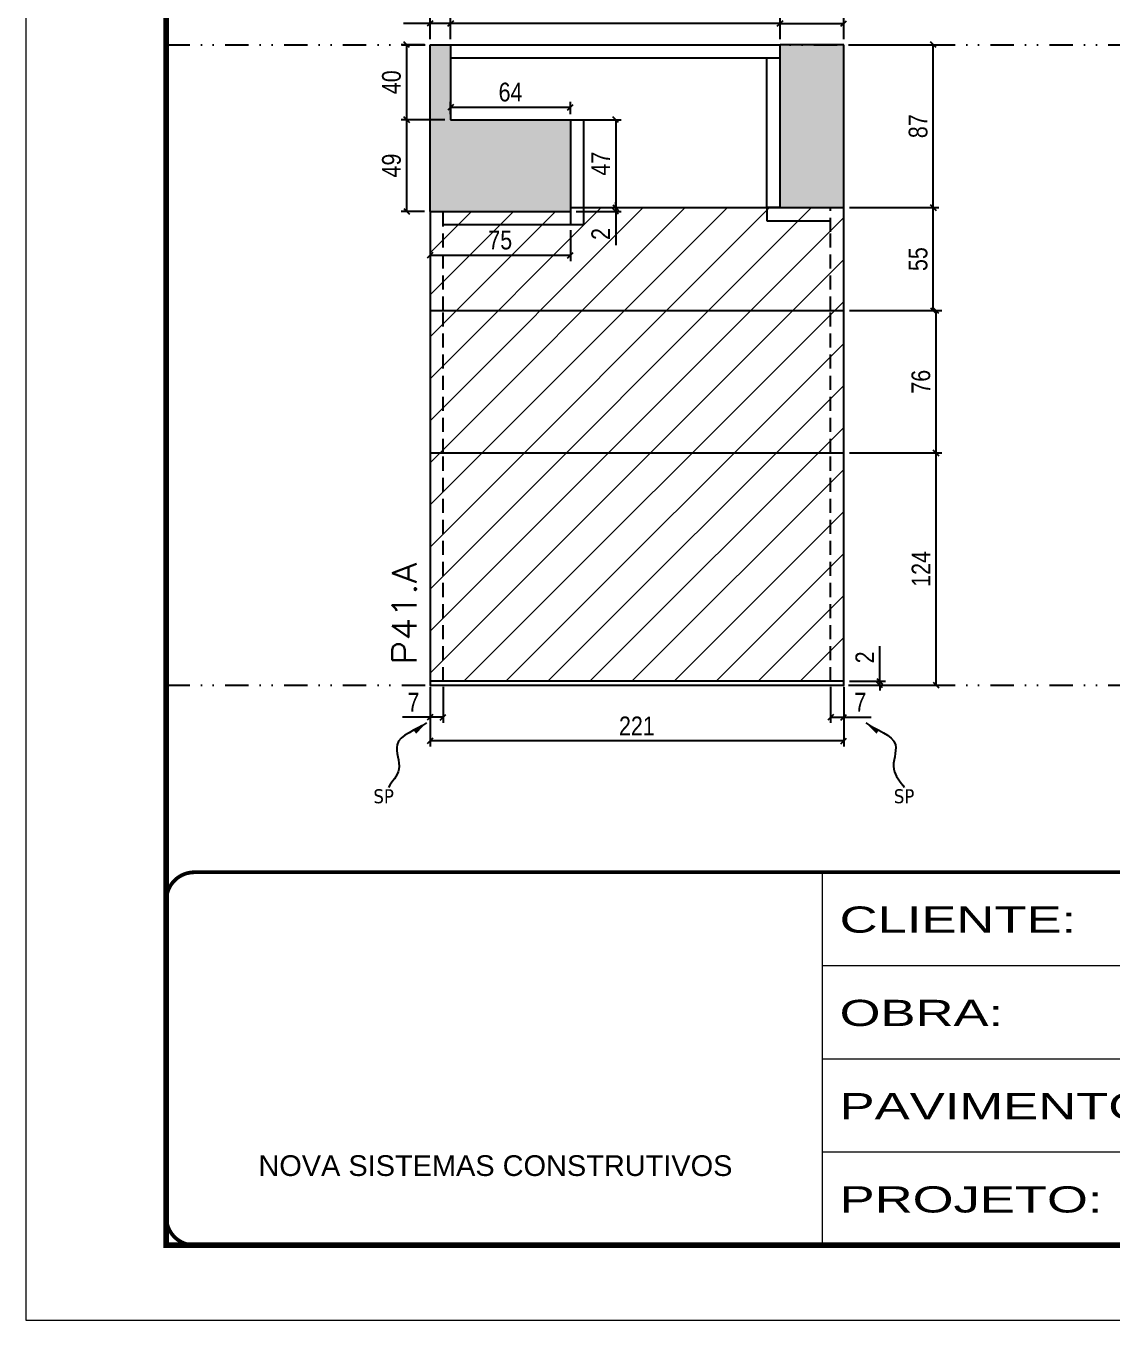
# Model space of a CAD drawing. Extents: x 14400 to 27878, y -21631 to 6985.
# Drawn here: x 17583 to 18164, y -7848 to -7157 of the extents above; entities that cross this region are included whole.
import ezdxf

# ---------------------------------------------------------------- set-up
doc = ezdxf.new("R2010")
doc.units = 0
for name, pattern in [('CONTINUO', [0]), ('DASHED', [0.75, 0.5, -0.25]), ('DIVIDE2', [0.625, 0.25, -0.125, 0, -0.125, 0, -0.125]), ('HIDDEN', [0.375, 0.25, -0.125])]:
    doc.linetypes.add(name, pattern=pattern)
for name, color, linetype in [('COTA', 241, 'Continuous'), ('Nível', 160, 'Continuous'), ('Painéis', 200, 'Continuous'), ('SARR_2.2x7', 40, 'Continuous'), ('Sarrafo de Pressão', 42, 'HIDDEN'), ('texto', 7, 'Continuous')]:
    doc.layers.add(name, color=color, linetype=linetype)
for name, color, linetype, lineweight in [('Folhas', 255, 'Continuous', 9), ('Hachura', 251, 'Continuous', 9), ('SARRAFO DE PRESSAO', 251, 'DASHED', 9), ('Texto Seção', 7, 'Continuous', 15)]:
    doc.layers.add(name, color=color, linetype=linetype, lineweight=lineweight)
doc.styles.add('ARIAL', font='arial.ttf')
doc.styles.add('COTA TECNICA', font='techl___.ttf', dxfattribs={"height": 10})
doc.styles.add('COTA TECNICA-50', font='techl___.ttf', dxfattribs={"height": 10})
doc.styles.add('REGUA-120', font='ROMANS.shx', dxfattribs={"height": 15})
doc.styles.get("Standard").update_dxf_attribs({"font": 'arial.ttf'})
doc.styles.add('Tecnologia', font='')
doc.styles.get('Tecnologia').set_extended_font_data('Forgotten Futurist')
doc.dimstyles.new('COTA PAINEL-50', dxfattribs={"dimtxt": 10, "dimasz": 3, "dimexe": 3, "dimexo": 3, "dimgap": 3, "dimtad": 1, "dimdec": 1, "dimzin": 12, "dimdsep": 46, "dimtxsty": 'COTA TECNICA-50', "dimblk1": 'OBLIQUE', "dimblk2": 'OBLIQUE', "dimsah": 1, "dimcen": 0.9, "dimclrd": 4, "dimclre": 4, "dimclrt": 240, "dimadec": 1, "dimazin": 3, "dimtfac": 1, "dimtdec": 1, "dimtmove": 0, "dimatfit": 3, "dimfxl": 1, "dimtolj": 1, "dimtzin": 12, "dimarcsym": 0})
doc.dimstyles.new('PAINEL', dxfattribs={"dimtxt": 10, "dimasz": 3, "dimexe": 3, "dimexo": 3, "dimgap": 3, "dimtad": 1, "dimdec": 1, "dimzin": 12, "dimdsep": 46, "dimtxsty": 'COTA TECNICA', "dimblk1": 'OBLIQUE', "dimblk2": 'OBLIQUE', "dimsah": 1, "dimcen": 0.9, "dimclrd": 4, "dimclre": 4, "dimclrt": 240, "dimadec": 1, "dimazin": 3, "dimtfac": 1, "dimtdec": 1, "dimtmove": 0, "dimatfit": 3, "dimfxl": 1, "dimtolj": 1, "dimtzin": 12, "dimarcsym": 0})
doc.dimstyles.get("Standard").update_dxf_attribs({"dimtxt": 0.18, "dimasz": 0.18, "dimexe": 0.18, "dimexo": 0.0625, "dimgap": 0.09, "dimtad": 0, "dimtih": 1, "dimtoh": 1, "dimdec": 4, "dimzin": 0, "dimdsep": 46, "dimtxsty": 'Standard', "dimcen": 0.09, "dimadec": 0, "dimazin": 0, "dimtfac": 1, "dimtdec": 4, "dimtofl": 0, "dimtmove": 0, "dimatfit": 3, "dimfxl": 1, "dimtolj": 1, "dimtzin": 0, "dimarcsym": 0})

# ---------------------------------------------------------------- blocks, each defined once
blk = doc.blocks.new('9999999999')
at = {"color": 30, "linetype": 'CONTINUO'}
for p, q in [((98564.56, 34230.21), (98564.56, 34429.45)), ((98564.56, 34379.64), (99583.98, 34379.64)), ((98564.56, 34329.83), (99487.98, 34329.83)), ((98564.56, 34280.02), (99487.98, 34280.02))]:
    blk.add_line(p, q, dxfattribs=at)
at = {"color": 30, "linetype": 'CONTINUO', "const_width": 2}
blk.add_lwpolyline([(99583.98, 34230.21), (99583.98, 34414.45, 0.414214), (99568.98, 34429.45), (98228.98, 34429.45, 0.414214), (98213.98, 34414.45), (98213.98, 34245.21, 0.414214), (98228.98, 34230.21), (99583.98, 34230.21)], format="xyb", dxfattribs=at)
at = {"layer": 'Folhas'}
blk.add_lwpolyline([(98138.98, 34190.21), (99623.98, 34190.21), (99623.98, 35240.21), (98138.98, 35240.21)], close=True, dxfattribs=at)
at = {"layer": 'Folhas', "color": 30, "const_width": 3}
blk.add_lwpolyline([(98213.98, 34230.21), (99583.98, 34230.21), (99583.98, 35200.21), (98213.98, 35200.21)], close=True, dxfattribs=at)
at = {"color": 7, "linetype": 'Continuous', "ltscale": 5, "style": 'ARIAL'}
blk.add_text('NOVA SISTEMAS CONSTRUTIVOS', height=11.0592, dxfattribs=at).set_placement((98263.19, 34267.21))
at = {"layer": 'Folhas', "color": 7, "style": 'Tecnologia', "width": 1.5}
for s, p in [('CLIENTE:', (98573.65, 34397.17)), ('OBRA:', (98573.65, 34347.31)), ('PAVIMENTO:', (98573.65, 34297.5)), ('PROJETO:', (98573.65, 34247.69))]:
    blk.add_text(s, height=14, dxfattribs=at).set_placement(p)
blk = doc.blocks.new('_Oblique')
at = {"color": 0, "linetype": 'ByBlock', "lineweight": -2}
blk.add_line((-0.5, -0.5), (0.5, 0.5), dxfattribs=at)
blk = doc.blocks.new('*D2389')
at = {"layer": 'COTA', "color": 4, "lineweight": -2, "transparency": 16777216}
for p, q in [((17799.35, -7509.89), (17799.35, -7541.79)), ((18020.35, -7509.89), (18020.35, -7541.79)), ((18020.35, -7538.79), (17799.35, -7538.79))]:
    blk.add_line(p, q, dxfattribs=at)
at = {"layer": 'Defpoints', "color": 0, "transparency": 16777216}
for p in [(17799.35, -7506.89), (18020.35, -7506.89), (17799.35, -7538.79)]:
    blk.add_point(p, dxfattribs=at)
at = {"layer": 'COTA', "color": 4, "lineweight": -2, "transparency": 16777216, "xscale": 3, "yscale": 3, "zscale": 3, "rotation": 180}
blk.add_blockref('_Oblique', (17799.35, -7538.79), dxfattribs=at)
at = {"layer": 'COTA', "color": 4, "lineweight": -2, "transparency": 16777216, "xscale": 3, "yscale": 3, "zscale": 3}
blk.add_blockref('_Oblique', (18020.35, -7538.79), dxfattribs=at)
at = {"layer": 'COTA', "color": 240, "transparency": 16777216, "insert": (17909.85, -7530.73), "char_height": 10, "attachment_point": 5, "style": 'COTA TECNICA'}
blk.add_mtext('\\A1;221', dxfattribs=at)
blk = doc.blocks.new('*D2390')
at = {"layer": 'COTA', "color": 4, "lineweight": -2, "transparency": 16777216}
for p, q in [((18013.35, -7509.89), (18013.35, -7529.13)), ((18020.35, -7511.89), (18020.35, -7529.13)), ((18013.35, -7526.13), (18020.35, -7526.13)), ((18020.35, -7526.13), (18035.08, -7526.13))]:
    blk.add_line(p, q, dxfattribs=at)
at = {"layer": 'Defpoints', "color": 0, "transparency": 16777216}
for p in [(18013.35, -7506.89), (18020.35, -7508.89), (18020.35, -7526.13)]:
    blk.add_point(p, dxfattribs=at)
at = {"layer": 'COTA', "color": 4, "lineweight": -2, "transparency": 16777216, "xscale": 3, "yscale": 3, "zscale": 3, "rotation": 180}
blk.add_blockref('_Oblique', (18013.35, -7526.13), dxfattribs=at)
at = {"layer": 'COTA', "color": 4, "lineweight": -2, "transparency": 16777216, "xscale": 3, "yscale": 3, "zscale": 3}
blk.add_blockref('_Oblique', (18020.35, -7526.13), dxfattribs=at)
at = {"layer": 'COTA', "color": 240, "transparency": 16777216, "insert": (18029.21, -7518.06), "char_height": 10, "attachment_point": 5, "style": 'COTA TECNICA-50'}
blk.add_mtext('\\A1;7', dxfattribs=at)
blk = doc.blocks.new('*D2391')
at = {"layer": 'COTA', "color": 4, "lineweight": -2, "transparency": 16777216}
for p, q in [((17799.35, -7511.89), (17799.35, -7529.13)), ((17806.35, -7509.89), (17806.35, -7529.13)), ((17799.35, -7526.13), (17784.62, -7526.13)), ((17806.35, -7526.13), (17799.35, -7526.13))]:
    blk.add_line(p, q, dxfattribs=at)
at = {"layer": 'Defpoints', "color": 0, "transparency": 16777216}
for p in [(17806.35, -7506.89), (17799.35, -7508.89), (17799.35, -7526.13)]:
    blk.add_point(p, dxfattribs=at)
at = {"layer": 'COTA', "color": 4, "lineweight": -2, "transparency": 16777216, "xscale": 3, "yscale": 3, "zscale": 3, "rotation": 180}
blk.add_blockref('_Oblique', (17799.35, -7526.13), dxfattribs=at)
at = {"layer": 'COTA', "color": 4, "lineweight": -2, "transparency": 16777216, "xscale": 3, "yscale": 3, "zscale": 3}
blk.add_blockref('_Oblique', (17806.35, -7526.13), dxfattribs=at)
at = {"layer": 'COTA', "color": 240, "transparency": 16777216, "insert": (17790.48, -7518.06), "char_height": 10, "attachment_point": 5, "style": 'COTA TECNICA-50'}
blk.add_mtext('\\A1;7', dxfattribs=at)
blk = doc.blocks.new('*D2392')
at = {"layer": 'COTA', "color": 4, "lineweight": -2, "transparency": 16777216}
for p, q in [((18039.6, -7506.89), (18039.6, -7488.09)), ((18023.35, -7506.89), (18042.6, -7506.89)), ((18039.6, -7508.89), (18039.6, -7506.89)), ((18023.35, -7508.89), (18042.6, -7508.89)), ((18039.6, -7508.89), (18039.6, -7511.89))]:
    blk.add_line(p, q, dxfattribs=at)
at = {"layer": 'Defpoints', "color": 0, "transparency": 16777216}
for p in [(18020.35, -7506.89), (18020.35, -7508.89), (18039.6, -7508.89)]:
    blk.add_point(p, dxfattribs=at)
at = {"layer": 'COTA', "color": 4, "lineweight": -2, "transparency": 16777216, "xscale": 3, "yscale": 3, "zscale": 3}
for p, rotation in [((18039.6, -7506.89), 270), ((18039.6, -7508.89), 90)]:
    blk.add_blockref('_Oblique', p, dxfattribs=dict(at, rotation=rotation))
at = {"layer": 'COTA', "color": 240, "transparency": 16777216, "insert": (18031.6, -7494.14), "char_height": 10, "attachment_point": 5, "rotation": 90, "style": 'COTA TECNICA-50'}
blk.add_mtext('\\A1;2', dxfattribs=at)
blk = doc.blocks.new('*D2393')
at = {"layer": 'COTA', "color": 4, "linetype": 'ByBlock', "lineweight": -2, "transparency": 16777216}
for p, q in [((18023.35, -7384.89), (18072.71, -7384.89)), ((18069.71, -7508.89), (18069.71, -7384.89)), ((18023.35, -7508.89), (18072.71, -7508.89))]:
    blk.add_line(p, q, dxfattribs=at)
at = {"layer": 'Defpoints', "color": 0, "linetype": 'ByBlock', "transparency": 16777216}
for p in [(18020.35, -7384.89), (18069.71, -7384.89), (18020.35, -7508.89)]:
    blk.add_point(p, dxfattribs=at)
at = {"layer": 'COTA', "color": 4, "linetype": 'ByBlock', "lineweight": -2, "transparency": 16777216, "xscale": 3, "yscale": 3, "zscale": 3}
for p, rotation in [((18069.71, -7384.89), 90), ((18069.71, -7508.89), 270)]:
    blk.add_blockref('_Oblique', p, dxfattribs=dict(at, rotation=rotation))
at = {"layer": 'COTA', "color": 240, "linetype": 'ByBlock', "transparency": 16777216, "insert": (18061.64, -7446.89), "char_height": 10, "attachment_point": 5, "rotation": 90, "style": 'COTA TECNICA'}
blk.add_mtext('\\A1;124', dxfattribs=at)
blk = doc.blocks.new('*D2394')
at = {"layer": 'COTA', "color": 4, "linetype": 'ByBlock', "lineweight": -2, "transparency": 16777216}
for p, q in [((18023.35, -7384.89), (18072.71, -7384.89)), ((18069.71, -7508.89), (18069.71, -7384.89)), ((18023.35, -7508.89), (18072.71, -7508.89))]:
    blk.add_line(p, q, dxfattribs=at)
at = {"layer": 'Defpoints', "color": 0, "linetype": 'ByBlock', "transparency": 16777216}
for p in [(18020.35, -7384.89), (18069.71, -7384.89), (18020.35, -7508.89)]:
    blk.add_point(p, dxfattribs=at)
at = {"layer": 'COTA', "color": 4, "linetype": 'ByBlock', "lineweight": -2, "transparency": 16777216, "xscale": 3, "yscale": 3, "zscale": 3}
for p, rotation in [((18069.71, -7384.89), 90), ((18069.71, -7508.89), 270)]:
    blk.add_blockref('_Oblique', p, dxfattribs=dict(at, rotation=rotation))
at = {"layer": 'COTA', "color": 240, "linetype": 'ByBlock', "transparency": 16777216, "insert": (18061.64, -7446.89), "char_height": 10, "attachment_point": 5, "rotation": 90, "style": 'COTA TECNICA'}
blk.add_mtext('\\A1;124', dxfattribs=at)
blk = doc.blocks.new('*D2395')
at = {"layer": 'COTA', "color": 4, "lineweight": -2, "transparency": 16777216}
for p, q in [((18023.35, -7308.89), (18072.71, -7308.89)), ((18069.71, -7384.89), (18069.71, -7308.89)), ((18023.35, -7384.89), (18072.71, -7384.89))]:
    blk.add_line(p, q, dxfattribs=at)
at = {"layer": 'Defpoints', "color": 0, "transparency": 16777216}
for p in [(18020.35, -7308.89), (18069.71, -7308.89), (18020.35, -7384.89)]:
    blk.add_point(p, dxfattribs=at)
at = {"layer": 'COTA', "color": 4, "lineweight": -2, "transparency": 16777216, "xscale": 3, "yscale": 3, "zscale": 3}
for p, rotation in [((18069.71, -7308.89), 90), ((18069.71, -7384.89), 270)]:
    blk.add_blockref('_Oblique', p, dxfattribs=dict(at, rotation=rotation))
at = {"layer": 'COTA', "color": 240, "transparency": 16777216, "insert": (18061.61, -7346.89), "char_height": 10, "attachment_point": 5, "rotation": 90, "style": 'COTA TECNICA'}
blk.add_mtext('\\A1;76', dxfattribs=at)
blk = doc.blocks.new('*D2398')
at = {"layer": 'COTA', "color": 4, "lineweight": -2, "transparency": 16777216}
for p, q in [((17799.35, -7155.51), (17785.26, -7155.51)), ((17799.35, -7163.89), (17799.35, -7152.51)), ((17810.35, -7155.51), (17799.35, -7155.51)), ((17810.35, -7163.89), (17810.35, -7152.51))]:
    blk.add_line(p, q, dxfattribs=at)
at = {"layer": 'Defpoints', "color": 0, "transparency": 16777216}
for p in [(17799.35, -7155.51), (17799.35, -7166.89), (17810.35, -7166.89)]:
    blk.add_point(p, dxfattribs=at)
at = {"layer": 'COTA', "color": 4, "lineweight": -2, "transparency": 16777216, "xscale": 3, "yscale": 3, "zscale": 3, "rotation": 180}
blk.add_blockref('_Oblique', (17799.35, -7155.51), dxfattribs=at)
at = {"layer": 'COTA', "color": 4, "lineweight": -2, "transparency": 16777216, "xscale": 3, "yscale": 3, "zscale": 3}
blk.add_blockref('_Oblique', (17810.35, -7155.51), dxfattribs=at)
at = {"layer": 'COTA', "color": 240, "transparency": 16777216, "insert": (17790.8, -7147.45), "char_height": 10, "attachment_point": 5, "style": 'COTA TECNICA'}
blk.add_mtext('\\A1;11', dxfattribs=at)
blk = doc.blocks.new('*D2399')
at = {"layer": 'COTA', "color": 4, "lineweight": -2, "transparency": 16777216}
for p, q in [((17807.35, -7206.89), (17783.88, -7206.89)), ((17786.88, -7255.89), (17786.88, -7206.89)), ((17796.35, -7255.89), (17783.88, -7255.89))]:
    blk.add_line(p, q, dxfattribs=at)
at = {"layer": 'Defpoints', "color": 0, "transparency": 16777216}
for p in [(17786.88, -7206.89), (17810.35, -7206.89), (17799.35, -7255.89)]:
    blk.add_point(p, dxfattribs=at)
at = {"layer": 'COTA', "color": 4, "lineweight": -2, "transparency": 16777216, "xscale": 3, "yscale": 3, "zscale": 3}
for p, rotation in [((17786.88, -7206.89), 90), ((17786.88, -7255.89), 270)]:
    blk.add_blockref('_Oblique', p, dxfattribs=dict(at, rotation=rotation))
at = {"layer": 'COTA', "color": 240, "transparency": 16777216, "insert": (17778.78, -7231.39), "char_height": 10, "attachment_point": 5, "rotation": 90, "style": 'COTA TECNICA'}
blk.add_mtext('\\A1;49', dxfattribs=at)
blk = doc.blocks.new('*D2400')
at = {"layer": 'COTA', "color": 4, "lineweight": -2, "transparency": 16777216}
for p, q in [((17796.35, -7166.89), (17783.88, -7166.89)), ((17786.88, -7206.89), (17786.88, -7166.89)), ((17807.35, -7206.89), (17783.88, -7206.89))]:
    blk.add_line(p, q, dxfattribs=at)
at = {"layer": 'Defpoints', "color": 0, "transparency": 16777216}
for p in [(17786.88, -7166.89), (17799.35, -7166.89), (17810.35, -7206.89)]:
    blk.add_point(p, dxfattribs=at)
at = {"layer": 'COTA', "color": 4, "lineweight": -2, "transparency": 16777216, "xscale": 3, "yscale": 3, "zscale": 3}
for p, rotation in [((17786.88, -7166.89), 90), ((17786.88, -7206.89), 270)]:
    blk.add_blockref('_Oblique', p, dxfattribs=dict(at, rotation=rotation))
at = {"layer": 'COTA', "color": 240, "transparency": 16777216, "insert": (17778.78, -7186.89), "char_height": 10, "attachment_point": 5, "rotation": 90, "style": 'COTA TECNICA'}
blk.add_mtext('\\A1;40', dxfattribs=at)
blk = doc.blocks.new('*D2401')
at = {"layer": 'COTA', "color": 4, "lineweight": -2, "transparency": 16777216}
for p, q in [((17799.35, -7258.89), (17799.35, -7282.39)), ((17874.35, -7265.89), (17874.35, -7282.39)), ((17874.35, -7279.39), (17799.35, -7279.39))]:
    blk.add_line(p, q, dxfattribs=at)
at = {"layer": 'Defpoints', "color": 0, "transparency": 16777216}
for p in [(17799.35, -7255.89), (17874.35, -7262.89), (17799.35, -7279.39)]:
    blk.add_point(p, dxfattribs=at)
at = {"layer": 'COTA', "color": 4, "lineweight": -2, "transparency": 16777216, "xscale": 3, "yscale": 3, "zscale": 3, "rotation": 180}
blk.add_blockref('_Oblique', (17799.35, -7279.39), dxfattribs=at)
at = {"layer": 'COTA', "color": 4, "lineweight": -2, "transparency": 16777216, "xscale": 3, "yscale": 3, "zscale": 3}
blk.add_blockref('_Oblique', (17874.35, -7279.39), dxfattribs=at)
at = {"layer": 'COTA', "color": 240, "transparency": 16777216, "insert": (17836.85, -7271.28), "char_height": 10, "attachment_point": 5, "style": 'COTA TECNICA'}
blk.add_mtext('\\A1;75', dxfattribs=at)
blk = doc.blocks.new('*D2396')
at = {"layer": 'COTA', "color": 4, "lineweight": -2, "transparency": 16777216}
for p, q in [((17986.35, -7163.89), (17986.35, -7152.51)), ((17986.35, -7155.51), (18020.35, -7155.51)), ((18020.35, -7163.89), (18020.35, -7152.51))]:
    blk.add_line(p, q, dxfattribs=at)
at = {"layer": 'Defpoints', "color": 0, "transparency": 16777216}
for p in [(18020.35, -7155.51), (17986.35, -7166.89), (18020.35, -7166.89)]:
    blk.add_point(p, dxfattribs=at)
at = {"layer": 'COTA', "color": 4, "lineweight": -2, "transparency": 16777216, "xscale": 3, "yscale": 3, "zscale": 3, "rotation": 180}
blk.add_blockref('_Oblique', (17986.35, -7155.51), dxfattribs=at)
at = {"layer": 'COTA', "color": 4, "lineweight": -2, "transparency": 16777216, "xscale": 3, "yscale": 3, "zscale": 3}
blk.add_blockref('_Oblique', (18020.35, -7155.51), dxfattribs=at)
at = {"layer": 'COTA', "color": 240, "transparency": 16777216, "insert": (18003.35, -7147.29), "char_height": 10, "attachment_point": 5, "style": 'COTA TECNICA'}
blk.add_mtext('\\A1;34', dxfattribs=at)
blk = doc.blocks.new('*D2397')
at = {"layer": 'COTA', "color": 4, "lineweight": -2, "transparency": 16777216}
for p, q in [((17877.35, -7206.89), (17901.54, -7206.89)), ((17898.54, -7206.89), (17898.54, -7253.89)), ((17877.35, -7253.89), (17901.54, -7253.89))]:
    blk.add_line(p, q, dxfattribs=at)
at = {"layer": 'Defpoints', "color": 0, "transparency": 16777216}
for p in [(17874.35, -7206.89), (17874.35, -7253.89), (17898.54, -7253.89)]:
    blk.add_point(p, dxfattribs=at)
at = {"layer": 'COTA', "color": 4, "lineweight": -2, "transparency": 16777216, "xscale": 3, "yscale": 3, "zscale": 3}
for p, rotation in [((17898.54, -7206.89), 90), ((17898.54, -7253.89), 270)]:
    blk.add_blockref('_Oblique', p, dxfattribs=dict(at, rotation=rotation))
at = {"layer": 'COTA', "color": 240, "transparency": 16777216, "insert": (17890.47, -7230.39), "char_height": 10, "attachment_point": 5, "rotation": 90, "style": 'COTA TECNICA'}
blk.add_mtext('\\A1;47', dxfattribs=at)
blk = doc.blocks.new('*D2402')
at = {"layer": 'COTA', "color": 4, "lineweight": -2, "transparency": 16777216}
for p, q in [((18023.35, -7253.89), (18071.21, -7253.89)), ((18068.21, -7308.89), (18068.21, -7253.89)), ((18023.35, -7308.89), (18071.21, -7308.89))]:
    blk.add_line(p, q, dxfattribs=at)
at = {"layer": 'Defpoints', "color": 0, "transparency": 16777216}
for p in [(18020.35, -7253.89), (18068.21, -7253.89), (18020.35, -7308.89)]:
    blk.add_point(p, dxfattribs=at)
at = {"layer": 'COTA', "color": 4, "lineweight": -2, "transparency": 16777216, "xscale": 3, "yscale": 3, "zscale": 3}
for p, rotation in [((18068.21, -7253.89), 90), ((18068.21, -7308.89), 270)]:
    blk.add_blockref('_Oblique', p, dxfattribs=dict(at, rotation=rotation))
at = {"layer": 'COTA', "color": 240, "transparency": 16777216, "insert": (18060.1, -7281.39), "char_height": 10, "attachment_point": 5, "rotation": 90, "style": 'COTA TECNICA'}
blk.add_mtext('\\A1;55', dxfattribs=at)
blk = doc.blocks.new('*D2403')
at = {"layer": 'COTA', "color": 4, "lineweight": -2, "transparency": 16777216}
for p, q in [((18023.35, -7166.89), (18071.21, -7166.89)), ((18068.21, -7253.89), (18068.21, -7166.89)), ((18023.35, -7253.89), (18071.21, -7253.89))]:
    blk.add_line(p, q, dxfattribs=at)
at = {"layer": 'Defpoints', "color": 0, "transparency": 16777216}
for p in [(18020.35, -7166.89), (18068.21, -7166.89), (18020.35, -7253.89)]:
    blk.add_point(p, dxfattribs=at)
at = {"layer": 'COTA', "color": 4, "lineweight": -2, "transparency": 16777216, "xscale": 3, "yscale": 3, "zscale": 3}
for p, rotation in [((18068.21, -7166.89), 90), ((18068.21, -7253.89), 270)]:
    blk.add_blockref('_Oblique', p, dxfattribs=dict(at, rotation=rotation))
at = {"layer": 'COTA', "color": 240, "transparency": 16777216, "insert": (18060.12, -7210.39), "char_height": 10, "attachment_point": 5, "rotation": 90, "style": 'COTA TECNICA'}
blk.add_mtext('\\A1;87', dxfattribs=at)
blk = doc.blocks.new('*D2404')
at = {"layer": 'COTA', "color": 4, "lineweight": -2, "transparency": 16777216}
for p, q in [((17810.35, -7163.89), (17810.35, -7152.51)), ((17986.35, -7155.51), (17810.35, -7155.51)), ((17986.35, -7163.89), (17986.35, -7152.51))]:
    blk.add_line(p, q, dxfattribs=at)
at = {"layer": 'Defpoints', "color": 0, "transparency": 16777216}
for p in [(17810.35, -7155.51), (17810.35, -7166.89), (17986.35, -7166.89)]:
    blk.add_point(p, dxfattribs=at)
at = {"layer": 'COTA', "color": 4, "lineweight": -2, "transparency": 16777216, "xscale": 3, "yscale": 3, "zscale": 3, "rotation": 180}
blk.add_blockref('_Oblique', (17810.35, -7155.51), dxfattribs=at)
at = {"layer": 'COTA', "color": 4, "lineweight": -2, "transparency": 16777216, "xscale": 3, "yscale": 3, "zscale": 3}
blk.add_blockref('_Oblique', (17986.35, -7155.51), dxfattribs=at)
at = {"layer": 'COTA', "color": 240, "transparency": 16777216, "insert": (17898.35, -7147.41), "char_height": 10, "attachment_point": 5, "style": 'COTA TECNICA'}
blk.add_mtext('\\A1;176', dxfattribs=at)
blk = doc.blocks.new('*D2405')
at = {"layer": 'COTA', "color": 4, "lineweight": -2, "transparency": 16777216}
for p, q in [((17810.35, -7203.89), (17810.35, -7197.31)), ((17874.35, -7203.89), (17874.35, -7197.31)), ((17874.35, -7200.31), (17810.35, -7200.31))]:
    blk.add_line(p, q, dxfattribs=at)
at = {"layer": 'Defpoints', "color": 0, "transparency": 16777216}
for p in [(17810.35, -7200.31), (17810.35, -7206.89), (17874.35, -7206.89)]:
    blk.add_point(p, dxfattribs=at)
at = {"layer": 'COTA', "color": 4, "lineweight": -2, "transparency": 16777216, "xscale": 3, "yscale": 3, "zscale": 3, "rotation": 180}
blk.add_blockref('_Oblique', (17810.35, -7200.31), dxfattribs=at)
at = {"layer": 'COTA', "color": 4, "lineweight": -2, "transparency": 16777216, "xscale": 3, "yscale": 3, "zscale": 3}
blk.add_blockref('_Oblique', (17874.35, -7200.31), dxfattribs=at)
at = {"layer": 'COTA', "color": 240, "transparency": 16777216, "insert": (17842.35, -7192.2), "char_height": 10, "attachment_point": 5, "style": 'COTA TECNICA'}
blk.add_mtext('\\A1;64', dxfattribs=at)
blk = doc.blocks.new('*D2406')
at = {"layer": 'COTA', "color": 4, "lineweight": -2, "transparency": 16777216}
for p, q in [((17898.54, -7253.89), (17898.54, -7250.89)), ((17877.35, -7253.89), (17901.54, -7253.89)), ((17877.35, -7255.89), (17901.54, -7255.89)), ((17898.54, -7253.89), (17898.54, -7255.89)), ((17898.54, -7255.89), (17898.54, -7274))]:
    blk.add_line(p, q, dxfattribs=at)
at = {"layer": 'Defpoints', "color": 0, "transparency": 16777216}
for p in [(17874.35, -7253.89), (17874.35, -7255.89), (17898.54, -7255.89)]:
    blk.add_point(p, dxfattribs=at)
at = {"layer": 'COTA', "color": 4, "lineweight": -2, "transparency": 16777216, "xscale": 3, "yscale": 3, "zscale": 3}
for p, rotation in [((17898.54, -7253.89), 270), ((17898.54, -7255.89), 90)]:
    blk.add_blockref('_Oblique', p, dxfattribs=dict(at, rotation=rotation))
at = {"layer": 'COTA', "color": 240, "transparency": 16777216, "insert": (17890.54, -7267.95), "char_height": 10, "attachment_point": 5, "rotation": 90, "style": 'COTA TECNICA'}
blk.add_mtext('\\A1;2', dxfattribs=at)

msp = doc.modelspace()

# ---------------------------------------------------------------- hatches: boundary and pattern name
at = {"layer": 'COTA'}
h = msp.add_hatch(dxfattribs=at)
h.set_pattern_fill('AR-CONC', color=256, scale=0.03)
h.set_pattern_definition([(50, (1175.3254, -1148.575), (5.4655401, -0.4781726), [0.5715, -6.2865]), (355, (1175.3254, -1148.575), (-1.0573026, 5.7317054), [0.4572, -5.0292175]), (100.451445, (1175.781, -1148.615), (4.4082374, 5.2535326), [0.4857003, -5.3427073]), (46.1842, (1175.3254, -1147.051), (8.1323712, -1.2612698), [0.85725, -9.42975]), (96.63556, (1176.003, -1147.156), (7.122124, 7.4227837), [0.7285507, -8.0140682]), (351.18415, (1175.325, -1147.051), (7.122124, 7.4227837), [0.685799, -7.543792]), (21, (1176.0874, -1147.432), (4.5484317, -3.067956), [0.5715, -6.2865]), (326, (1176.0874, -1147.432), (1.8540609, 5.525639), [0.4572, -5.0292]), (71.451445, (1176.4664, -1147.688), (6.4024926, 2.457683), [0.4857003, -5.3426981]), (37.5, (1175.3254, -1148.5751), (0.0926581, 2.53665117), [0, -4.96824, 0, -5.1054, 0, -5.04825]), (7.5, (1175.3254, -1148.575), (2.00458988, 3.00541724), [0, -2.91084, 0, -4.85394, 0, -1.92405]), (327.5, (1173.6261, -1148.5751), (4.06771786, -0.17186232), [0, -1.905, 0, -5.9436, 0, -7.8867]), (317.5, (1172.864, -1148.575), (4.44387544, 0.7627947), [0, -2.4765, 0, -3.94716, 0, -5.6007])])
h.paths.add_polyline_path([(17874.35, -7255.89), (17874.35, -7206.89), (17810.35, -7206.89), (17810.35, -7166.89), (17799.35, -7166.89), (17799.35, -7255.89)])
h.paths.add_polyline_path([(17986.35, -7253.89), (18020.35, -7253.89), (18020.35, -7166.89), (17986.35, -7166.89)])
at = {"layer": 'Hachura'}
h = msp.add_hatch(dxfattribs=at)
h.set_pattern_fill('ANSI31', color=256, scale=5)
h.paths.add_polyline_path([(18020.35, -7253.89), (17874.35, -7253.89), (17874.35, -7255.89), (17799.35, -7255.89), (17799.35, -7308.89), (18020.35, -7308.89)])
h.paths.add_polyline_path([(18020.35, -7308.89), (17799.35, -7308.89), (17799.35, -7384.89), (18020.35, -7384.89)])
h.paths.add_polyline_path([(18020.35, -7384.89), (17799.35, -7384.89), (17799.35, -7506.89), (18020.35, -7506.89)])
h.paths.add_polyline_path([(18422.1, -7384.89), (18201.1, -7384.89), (18201.1, -7506.89), (18422.1, -7506.89)])
h.paths.add_polyline_path([(18422.1, -7308.89), (18201.1, -7308.89), (18201.1, -7384.89), (18422.1, -7384.89)])
h.paths.add_polyline_path([(18422.1, -7251.89), (18201.1, -7251.89), (18201.1, -7308.89), (18422.1, -7308.89)])
h.paths.add_polyline_path([(18642.05, -7308.89), (18612.05, -7308.89), (18612.05, -7506.89), (18642.05, -7506.89)])
h.paths.add_polyline_path([(18642.05, -7230.89), (18612.05, -7230.89), (18612.05, -7308.89), (18642.05, -7308.89)])
h.paths.add_polyline_path([(18872.39, -7230.89), (18842.39, -7230.89), (18842.39, -7308.89), (18872.39, -7308.89)])
h.paths.add_polyline_path([(18872.39, -7308.89), (18842.39, -7308.89), (18842.39, -7506.89), (18872.39, -7506.89)])

# ---------------------------------------------------------------- linework, layer by layer
at = {"layer": 'COTA'}
for p, q in [((17799.35, -7255.89), (17799.35, -7166.89)), ((17799.35, -7166.89), (17810.35, -7166.89)), ((18020.35, -7166.89), (17986.35, -7166.89)), ((18020.35, -7253.89), (18020.35, -7166.89)), ((17874.35, -7206.89), (17881.35, -7206.89)), ((17874.35, -7255.89), (17874.35, -7262.89)), ((17986.35, -7253.89), (17979.35, -7253.89)), ((17979.35, -7253.89), (17979.35, -7260.89)), ((17874.35, -7262.89), (17881.35, -7262.89))]:
    msp.add_line(p, q, dxfattribs=at)
at = {"layer": 'Nível', "color": 4, "linetype": 'DIVIDE2', "ltscale": 50}
for p, q in [((17658.47, -7166.89), (19028.47, -7166.89)), ((17658.47, -7508.89), (19028.47, -7508.89))]:
    msp.add_line(p, q, dxfattribs=at)
at = {"layer": 'Painéis'}
for p, q in [((17810.35, -7166.89), (17986.35, -7166.89)), ((17810.35, -7166.89), (17810.35, -7206.89)), ((17986.35, -7253.89), (17986.35, -7166.89)), ((17810.35, -7206.89), (17874.35, -7206.89)), ((17874.35, -7206.89), (17874.35, -7255.89)), ((17799.35, -7255.89), (17799.35, -7506.89)), ((17799.35, -7255.89), (17874.35, -7255.89)), ((17874.35, -7253.89), (18020.35, -7253.89)), ((18020.35, -7506.89), (18020.35, -7253.89)), ((17799.35, -7308.89), (18020.35, -7308.89)), ((17799.35, -7384.89), (18020.35, -7384.89))]:
    msp.add_line(p, q, dxfattribs=at)
msp.add_lwpolyline([(18020.35, -7506.89), (17799.35, -7506.89), (17799.35, -7508.89), (18020.35, -7508.89)], close=True, dxfattribs=at)
at = {"layer": 'SARR_2.2x7'}
for p, q in [((17810.35, -7173.89), (17874.35, -7173.89)), ((17874.35, -7173.89), (17986.35, -7173.89)), ((17979.35, -7253.89), (17979.35, -7173.89)), ((17881.35, -7206.89), (17881.35, -7262.89)), ((17806.35, -7262.89), (17874.35, -7262.89)), ((17979.35, -7260.89), (18013.35, -7260.89))]:
    msp.add_line(p, q, dxfattribs=at)
at = {"layer": 'Sarrafo de Pressão', "ltscale": 30}
for p, q in [((17806.35, -7308.89), (17806.35, -7255.89)), ((18013.35, -7266.89), (18013.35, -7253.89)), ((18013.35, -7308.89), (18013.35, -7266.89)), ((17806.35, -7384.89), (17806.35, -7308.89)), ((18013.35, -7384.89), (18013.35, -7308.89)), ((17806.35, -7506.89), (17806.35, -7384.89)), ((18013.35, -7506.89), (18013.35, -7384.89))]:
    msp.add_line(p, q, dxfattribs=at)

# ---------------------------------------------------------------- block references
at = {"layer": 'SARRAFO DE PRESSAO', "color": 6, "linetype": 'ByBlock'}
msp.add_blockref('9999999999', (-80555.51, -42038.38), dxfattribs=at)

# ---------------------------------------------------------------- texts
at = {"layer": 'texto', "color": 0, "char_height": 7.5, "attachment_point": 5}
for insert in [(17774.57, -7568.38), (18052.59, -7568.38)]:
    msp.add_mtext('{\\fTahoma|b0|i0|c0|p34;\\C4;SP}', dxfattribs=dict(at, insert=insert))
at = {"layer": 'Texto Seção', "style": 'REGUA-120', "width": 1.1}
msp.add_text('P41.A', height=13, rotation=90, dxfattribs=at).set_placement((17792.1, -7498.13))

# ---------------------------------------------------------------- dimensions: what is measured, and where the dimension line sits
at = {"layer": 'COTA'}
for base, p1, p2, dimstyle, picture, middle in [((17799.35, -7155.51), (17810.35, -7166.89), (17799.35, -7166.89), 'PAINEL', '*D2398', (17790.8, -7147.45)), ((17810.35, -7155.51), (17986.35, -7166.89), (17810.35, -7166.89), 'PAINEL', '*D2404', (17898.35, -7147.41)), ((18020.35, -7155.51), (17986.35, -7166.89), (18020.35, -7166.89), 'PAINEL', '*D2396', (18003.35, -7147.29)), ((17810.35, -7200.31), (17874.35, -7206.89), (17810.35, -7206.89), 'PAINEL', '*D2405', (17842.35, -7192.2)), ((17799.35, -7279.39), (17874.35, -7262.89), (17799.35, -7255.89), 'PAINEL', '*D2401', (17836.85, -7271.28)), ((18020.35, -7526.13), (18013.35, -7506.89), (18020.35, -7508.89), 'COTA PAINEL-50', '*D2390', (18029.21, -7518.06))]:
    dim = msp.add_linear_dim(base=base, p1=p1, p2=p2, dimstyle=dimstyle, dxfattribs=at)
    dim.commit()
    dim.dimension.update_dxf_attribs({"geometry": picture, "text_midpoint": middle})
for base, p1, p2, angle, override, picture, middle in [((17786.88, -7166.89), (17810.35, -7206.89), (17799.35, -7166.89), 90, {"dimtmove": 1}, '*D2400', (17778.78, -7186.89)), ((17799.35, -7538.79), (18020.35, -7506.89), (17799.35, -7506.89), 180, {"dimarcsym": 2}, '*D2389', (17909.85, -7530.73))]:
    dim = msp.add_linear_dim(base=base, p1=p1, p2=p2, angle=angle, dimstyle='PAINEL', override=override, dxfattribs=at)
    dim.commit()
    dim.dimension.update_dxf_attribs({"geometry": picture, "text_midpoint": middle})
for base, p1, p2, angle, dimstyle, picture, middle in [((18068.21, -7166.89), (18020.35, -7253.89), (18020.35, -7166.89), 90, 'PAINEL', '*D2403', (18060.12, -7210.39)), ((17786.88, -7206.89), (17799.35, -7255.89), (17810.35, -7206.89), 90, 'PAINEL', '*D2399', (17778.78, -7231.39)), ((17898.54, -7253.89), (17874.35, -7206.89), (17874.35, -7253.89), 90, 'PAINEL', '*D2397', (17890.47, -7230.39)), ((17898.54, -7255.89), (17874.35, -7253.89), (17874.35, -7255.89), 90, 'PAINEL', '*D2406', (17890.54, -7267.95)), ((18068.21, -7253.89), (18020.35, -7308.89), (18020.35, -7253.89), 90, 'PAINEL', '*D2402', (18060.1, -7281.39)), ((18069.71, -7308.89), (18020.35, -7384.89), (18020.35, -7308.89), 90, 'PAINEL', '*D2395', (18061.61, -7346.89)), ((17799.35, -7526.13), (17806.35, -7506.89), (17799.35, -7508.89), 180, 'COTA PAINEL-50', '*D2391', (17790.48, -7518.06))]:
    dim = msp.add_linear_dim(base=base, p1=p1, p2=p2, angle=angle, dimstyle=dimstyle, dxfattribs=at)
    dim.commit()
    dim.dimension.update_dxf_attribs({"geometry": picture, "text_midpoint": middle})
at = {"layer": 'COTA', "linetype": 'ByBlock'}
for picture in ['*D2393', '*D2394']:
    dim = msp.add_aligned_dim(p1=(18020.35, -7508.89), p2=(18020.35, -7384.89), distance=-49.37, dimstyle='PAINEL', dxfattribs=at)
    dim.commit()
    dim.dimension.update_dxf_attribs({"geometry": picture, "text_midpoint": (18061.64, -7446.89)})
at = {"layer": 'COTA'}
dim = msp.add_linear_dim(base=(18039.6, -7508.89), p1=(18020.35, -7506.89), p2=(18020.35, -7508.89), angle=90, dimstyle='COTA PAINEL-50', dxfattribs=at)
dim.commit()
dim.dimension.update_dxf_attribs({"geometry": '*D2392', "text_midpoint": (18039.6, -7494.14), "dimtype": 160})

# ---------------------------------------------------------------- leaders
at = {"layer": 'COTA', "path_type": 1}
for points in [[(17797.52, -7529.07), (17781.73, -7540.91), (17782.66, -7553.91), (17777.1, -7563.69)], [(18032.18, -7529.07), (18047.96, -7540.91), (18047.04, -7553.91), (18052.59, -7563.69)]]:
    msp.add_leader(points, dimstyle='Standard', override={"dimasz": 8}, dxfattribs=at)

doc.saveas('drawing.dxf')
